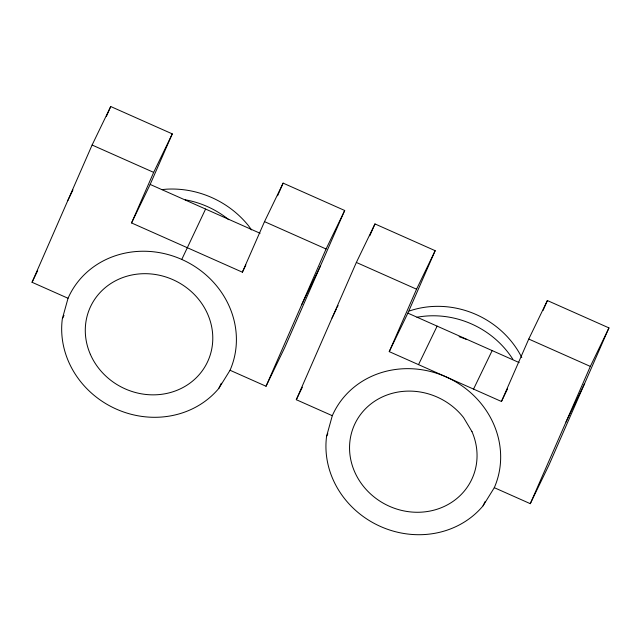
<?xml version="1.0" encoding="UTF-8"?>
<svg xmlns="http://www.w3.org/2000/svg" width="641" height="641" viewBox="0 0 641 641"><rect width="100%" height="100%" fill="white"/><g stroke="black" fill="none" stroke-linecap="round" stroke-linejoin="round"><path stroke-width="0.96" d="M181.772 259.445A88.65 81.663 25.8 0 0 68.034 298.273L62.321 318.865A88.65 81.663 25.8 0 0 116.301 409.094A88.65 81.663 25.8 0 0 218.813 388.398L230.047 370.258A88.65 81.663 25.8 0 0 181.772 259.445L205.585 209.054M494.299 487.681L483.066 505.821A88.65 81.663 25.8 0 1 380.562 526.509A88.65 81.663 25.8 0 1 326.581 436.289L332.294 415.697A88.65 81.663 25.8 0 1 446.032 376.86A88.65 81.663 25.8 0 1 494.299 487.681L530.283 503.674L548.896 465.166L608.95 327.904L547.374 300.541L528.761 339.049L501.446 401.49L389.247 351.629L416.562 289.195L435.175 250.687L374.969 223.933L356.356 262.441L296.302 399.704L332.294 415.697M68.034 298.273L32.05 282.28L92.104 145.026L110.717 106.518L172.285 133.881L150.17 184.432L131.557 222.94L242.386 272.185L245.856 265.021M106.326 116.55L110.717 106.518M131.557 222.94L153.672 172.381L172.285 133.881M242.386 272.185L264.509 221.634L283.122 183.126L344.698 210.488L284.644 347.743L266.031 386.251L230.047 370.258M277.593 195.761L283.122 183.126M266.031 386.251L326.077 248.988L344.698 210.488M369.785 235.792L374.969 223.933M389.247 351.629L407.86 313.129L435.175 250.687M543.023 310.5L547.374 300.541M530.283 503.674L590.337 366.412L608.95 327.904M67.77 200.633L72.962 189.888M32.05 282.28L37.675 270.646M62.738 318.008L63.988 315.436M218.813 388.398L221.297 383.246M301.751 304.603L320.364 266.095M332.022 318.056L336.357 309.098M337.222 307.311L338.087 305.517M296.302 399.704L302.368 387.164M326.581 436.289L327.823 433.709M418.517 364.641L437.13 326.133M473.547 389.087L492.16 350.587M501.446 401.49L507.504 388.951M483.066 505.821L485.141 501.526M566.003 422.018L584.624 383.518M459.124 336.669L466.295 339.345M92.104 145.026L153.672 172.381M264.509 221.634L326.077 248.988M356.356 262.441L416.562 289.195M528.761 339.049L590.337 366.412M150.17 184.432L260.094 233.276M407.86 313.129L519.162 362.582M162.141 189.632A88.65 81.663 25.8 0 1 167.013 189.151C197.933 187.549 228.444 201.186 248.019 225.143A88.65 81.663 25.8 0 1 251.512 229.911M185.257 199.8A88.65 81.663 25.8 0 1 228.749 219.671M416.962 317.255A88.65 81.663 25.8 0 1 512.84 359.248M409.295 311.005A88.65 81.663 25.8 0 1 521.79 357.518M471.984 431.649L463.539 417.531A64.693 59.589 25.8 0 0 356.492 420.76A64.693 59.589 25.8 0 0 411.065 511.975A64.693 59.589 25.8 0 0 471.984 431.649M90.349 354.305A64.693 59.589 25.8 0 0 199.952 373.767A64.693 59.589 25.8 0 0 156.813 274.733A64.693 59.589 25.8 0 0 90.349 354.305"/></g></svg>
